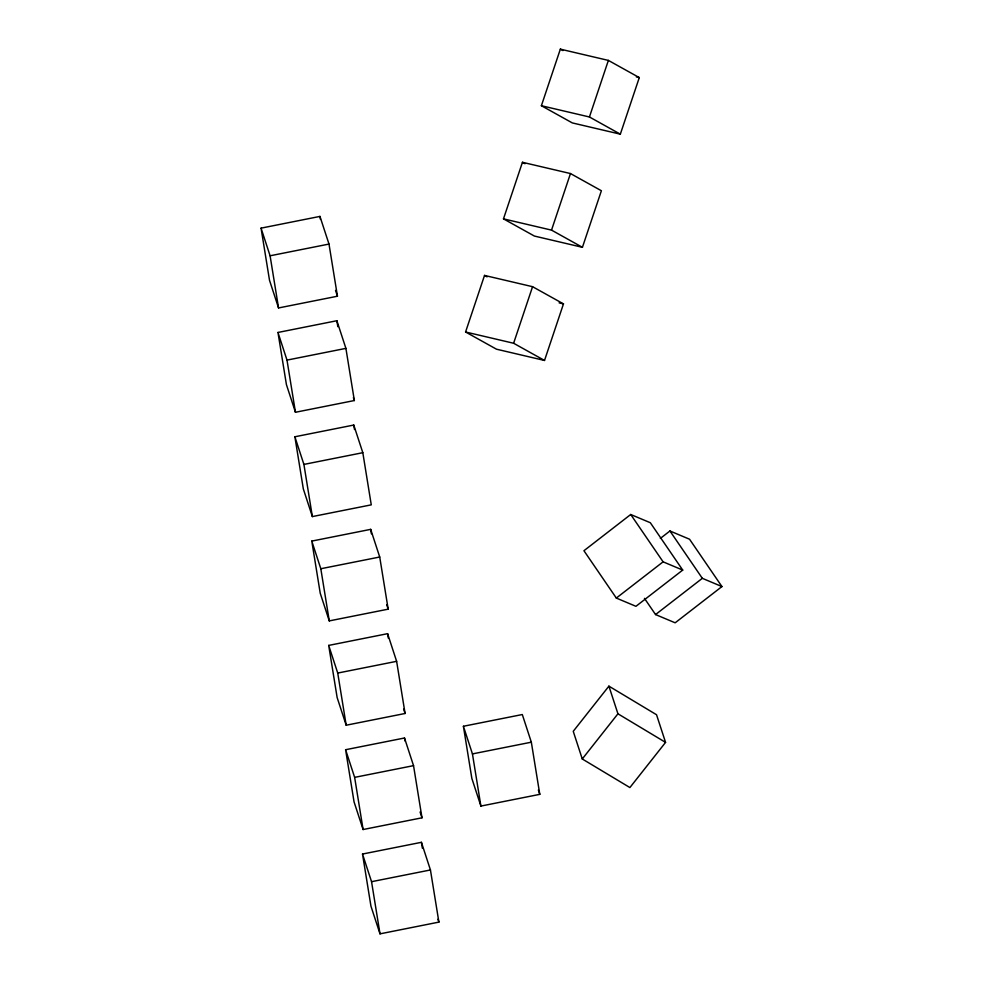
<?xml version="1.0" encoding="UTF-8"?>
<svg xmlns="http://www.w3.org/2000/svg" width="983" height="983" viewBox="0 0 983 983"><rect width="100%" height="100%" fill="white"/><g stroke="black" fill="none" stroke-linecap="round" stroke-linejoin="round"><path stroke-width="1.47" d="M465.573 331.996L484.521 275.424L532.565 286.692L563.48 303.882L544.521 360.454L496.489 349.198L465.573 331.996L513.617 343.251L544.521 360.454M503.48 218.865L522.44 162.293L570.472 173.549L601.387 190.739L582.428 247.311L534.396 236.055L503.48 218.865L551.524 230.12L582.428 247.311M541.387 105.722L560.347 49.15L608.379 60.405L639.294 77.596L620.334 134.167L572.303 122.912L541.387 105.722L589.431 116.977L620.334 134.167M513.617 343.251L532.565 286.692M551.524 230.12L570.472 173.549M589.431 116.977L608.379 60.405M608.907 686.146L573.236 731.315L582.268 758.974L629.894 787.555L665.565 742.386L656.533 714.739L608.907 686.146L617.938 713.793L665.565 742.386M582.268 758.974L617.938 713.793M630.717 514.49L583.939 550.726L616.329 598.069L635.94 606.314L682.718 570.079L650.328 522.735L630.717 514.49L663.107 561.834L682.718 570.079M660.343 538.414L669.939 530.98L689.55 539.225L721.94 586.568L675.161 622.804L655.55 614.559L644.467 598.364M616.329 598.069L663.107 561.834M655.55 614.559L702.329 578.323L721.94 586.568M261.06 228.142L319.954 216.407L328.998 244.067L337.452 296.215L278.545 307.949L269.514 280.302L261.06 228.142L270.092 255.789L278.545 307.949M270.092 255.789L328.998 244.067M277.968 332.463L336.862 320.728L345.905 348.375L354.359 400.536L295.453 412.27L286.422 384.611L277.968 332.463L286.999 360.11L295.453 412.27M286.999 360.11L345.905 348.375M294.875 436.771L353.769 425.049L362.813 452.696L371.267 504.857L312.361 516.579L303.329 488.932L294.875 436.771L303.907 464.418L312.361 516.579M303.907 464.418L362.813 452.696M311.783 541.092L370.689 529.358L379.721 557.017L388.174 609.165L329.268 620.9L320.237 593.253L311.783 541.092L320.814 568.739L329.268 620.9M320.814 568.739L379.721 557.017M328.691 645.413L387.597 633.679L396.628 661.326L405.082 713.486L346.188 725.221L337.144 697.574L328.691 645.413L337.734 673.06L346.188 725.221M337.734 673.06L396.628 661.326M345.598 749.722L404.505 738L413.536 765.646L421.99 817.807L363.096 829.529L354.052 801.882L345.598 749.722L354.642 777.369L363.096 829.529M463.398 726.265L522.305 714.543L531.336 742.19L539.79 794.35L480.896 806.072L471.852 778.425L463.398 726.265L472.442 753.912L480.896 806.072M354.642 777.369L413.536 765.646M472.442 753.912L531.336 742.19M362.506 854.043L421.412 842.32L430.443 869.967L438.897 922.115L380.003 933.85L370.96 906.203L362.506 854.043L371.549 881.69L380.003 933.85M371.549 881.69L430.443 869.967M636.382 76.92L639.294 77.596M559.106 302.862L563.48 303.882M560.347 49.15L562.915 50.588M522.44 162.293L525.008 163.719M484.521 275.424L487.101 276.862M669.939 530.98L702.329 578.323M538.365 789.988L539.79 794.35M335.547 290.403L337.452 296.215M353.401 397.624L354.359 400.536M386.749 604.803L388.174 609.165M403.657 709.124L405.082 713.486M420.085 811.983L421.99 817.807M437.951 919.216L438.897 922.115M319.954 216.407L320.446 219.393M336.862 320.728L337.833 326.688M353.769 425.049L354.494 429.522M370.689 529.358L371.414 533.83M387.597 633.679L388.322 638.151M404.505 738L404.984 740.973M421.412 842.32L422.383 848.28"/></g></svg>
